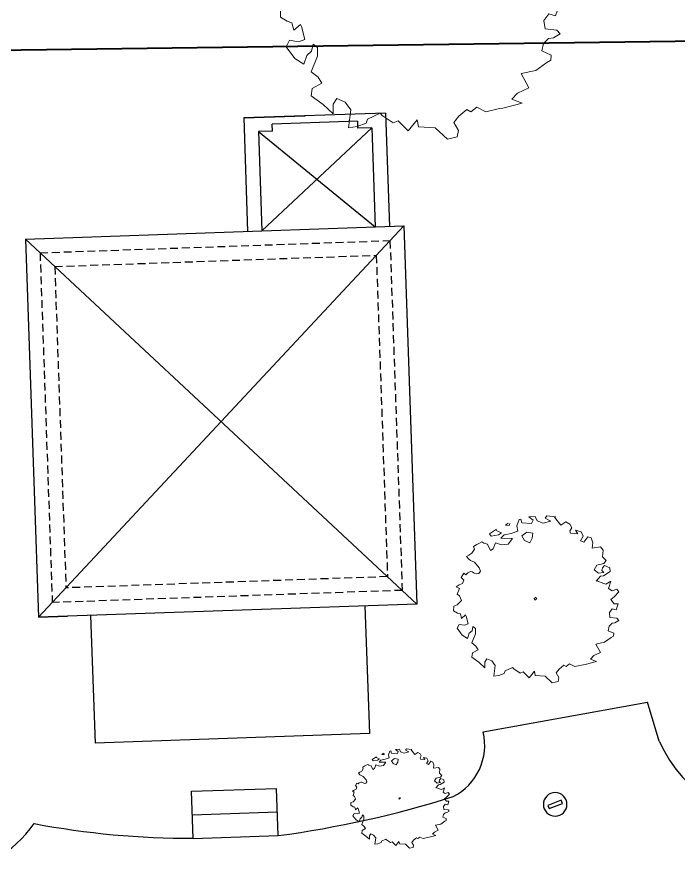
# Model space of a CAD drawing. Extents: x 2080 to 102399, y 2071 to 93424.
# Drawn here: x 87206 to 87626, y 80056 to 80600 of the extents above; entities that cross this region are included whole.
import ezdxf

# ---------------------------------------------------------------- set-up
doc = ezdxf.new("R2010")
doc.units = 0
doc.header["$LTSCALE"] = 20
doc.header["$MEASUREMENT"] = 0
doc.linetypes.add('HIDDEN', pattern=[0.375, 0.25, -0.125])
for name, color, linetype in [('DIMLINE', 254, 'Continuous'), ('ELEC', 11, 'Continuous'), ('Roof lilne', 31, 'Continuous'), ('wall', 13, 'Continuous')]:
    doc.layers.add(name, color=color, linetype=linetype)
for name, color, linetype, lineweight in [('fence', 13, 'FENCELINE2', 40), ('Mango tree', 96, 'Continuous', 5), ('sappotta', 114, 'Continuous', 5)]:
    doc.layers.add(name, color=color, linetype=linetype, lineweight=lineweight)
doc.linetypes.add('FENCELINE2', pattern='A,0.25,-0.1,[132,ltypeshp.shx,S=0.1,R=0,X=-0.1,Y=0],-0.1,1', length=1.45)

# ---------------------------------------------------------------- blocks, each defined once
blk = doc.blocks.new('NEEM')
at = {"layer": 'sappotta', "linetype": 'Continuous'}
for p, q in [((-0.1911, 1.0989), (-0.2131, 1.0923)), ((-0.177, 1.0484), (-0.1911, 1.0989)), ((0.0031, 1.1323), (-0.083, 1.1274)), ((-0.083, 1.1274), (-0.0227, 1.0834)), ((0.0298, 1.0769), (0.0031, 1.1323)), ((0.1622, 1.1437), (0.1418, 1.1119)), ((0.1418, 1.1119), (0.2162, 1.072)), ((0.2828, 1.1298), (0.1622, 1.1437)), ((0.2671, 1.1233), (0.2828, 1.1298)), ((0.3509, 1.0158), (0.2671, 1.1233)), ((-0.3588, 1.0435), (-0.3956, 1.0158)), ((-0.3455, 1.0109), (-0.34, 1.0386)), ((-0.2131, 1.0923), (-0.2421, 1.0068)), ((-0.0431, 1.0394), (-0.177, 1.0484)), ((-0.0227, 1.0834), (-0.0431, 1.0394)), ((0.1144, 1.0427), (0.0298, 1.0769)), ((0.2162, 1.072), (0.1144, 1.0427)), ((0.4207, 1.063), (0.3509, 1.0158)), ((0.4731, 1.0296), (0.4207, 1.063)), ((0.5006, 0.9816), (0.4731, 1.0296)), ((-0.517, 0.9628), (-0.6142, 0.9009)), ((-0.3956, 1.0158), (-0.3455, 1.0109)), ((-0.2421, 1.0068), (-0.2303, 0.9351)), ((0.4716, 0.9417), (0.5006, 0.9816)), ((-0.6142, 0.9009), (-0.5891, 0.87)), ((-0.5209, 0.9449), (-0.5209, 0.9449)), ((-0.4489, 0.9131), (-0.5209, 0.9449)), ((-0.4935, 0.8838), (-0.4489, 0.9131)), ((-0.3196, 0.9058), (-0.4152, 0.8838)), ((-0.2303, 0.9351), (-0.3196, 0.9058)), ((-0.1081, 0.9221), (-0.177, 0.8716)), ((-0.0274, 0.9083), (-0.1081, 0.9221)), ((-0.0345, 0.839), (-0.0274, 0.9083)), ((0.4825, 0.9083), (0.4716, 0.9417)), ((0.5813, 0.9001), (0.4825, 0.9083)), ((0.5515, 0.9498), (0.5813, 0.9001)), ((0.6267, 0.9278), (0.5515, 0.9498)), ((0.6541, 0.87), (0.6267, 0.9278)), ((-0.5891, 0.87), (-0.4935, 0.8838)), ((-0.4152, 0.8838), (-0.459, 0.839)), ((-0.459, 0.839), (-0.3032, 0.8374)), ((-0.3032, 0.8374), (-0.3611, 0.7616)), ((-0.177, 0.8716), (-0.1394, 0.8089)), ((-0.0674, 0.7796), (-0.0345, 0.839)), ((0.6157, 0.8064), (0.6541, 0.87)), ((0.7152, 0.8602), (0.6604, 0.7877)), ((0.7622, 0.8439), (0.7152, 0.8602)), ((0.7826, 0.7787), (0.7622, 0.8439)), ((-0.7826, 0.7567), (-0.8304, 0.7291)), ((-0.7489, 0.7739), (-0.7826, 0.7567)), ((-0.7168, 0.7893), (-0.7489, 0.7739)), ((-0.6886, 0.7722), (-0.7168, 0.7893)), ((-0.6384, 0.7576), (-0.6886, 0.7722)), ((-0.5985, 0.672), (-0.6384, 0.7576)), ((-0.5335, 0.7763), (-0.5617, 0.6989)), ((-0.452, 0.7502), (-0.5335, 0.7763)), ((-0.3611, 0.7616), (-0.452, 0.7502)), ((-0.1394, 0.8089), (-0.0674, 0.7796)), ((0.6604, 0.7877), (0.6157, 0.8064)), ((0.7755, 0.7038), (0.7826, 0.7787)), ((-0.8178, 0.6924), (-0.8499, 0.6378)), ((-0.8304, 0.7291), (-0.8264, 0.7144)), ((-0.8264, 0.7144), (-0.8178, 0.6924)), ((-0.5617, 0.6989), (-0.5985, 0.672)), ((0.8883, 0.7225), (0.7755, 0.7038)), ((0.9236, 0.6785), (0.8883, 0.7225)), ((-0.8499, 0.6378), (-0.8922, 0.6126)), ((0.9126, 0.5906), (0.9236, 0.6785)), ((-0.8922, 0.6126), (-0.9228, 0.5938)), ((-0.9228, 0.5938), (-0.8946, 0.5547)), ((-0.8946, 0.5547), (-0.868, 0.5401)), ((0.9643, 0.5409), (0.9126, 0.5906)), ((-0.868, 0.5401), (-0.8178, 0.5173)), ((-0.8178, 0.5173), (-0.752, 0.4399)), ((0.8398, 0.4749), (0.9338, 0.5002)), ((0.9338, 0.5002), (0.9643, 0.5409)), ((-0.752, 0.4399), (-0.7348, 0.3943)), ((0.8037, 0.4146), (0.8398, 0.4749)), ((0.8601, 0.3666), (0.8037, 0.4146)), ((0.9165, 0.4374), (0.904, 0.404)), ((0.9424, 0.4708), (0.9165, 0.4374)), ((1.0137, 0.4391), (0.9424, 0.4708)), ((1.0176, 0.3886), (1.0137, 0.4391)), ((-0.9604, 0.3657), (-0.9941, 0.3095)), ((-0.9345, 0.3454), (-0.9604, 0.3657)), ((-0.9079, 0.3723), (-0.9345, 0.3454)), ((-0.8695, 0.3894), (-0.9079, 0.3723)), ((-0.846, 0.3861), (-0.8695, 0.3894)), ((-0.821, 0.3674), (-0.846, 0.3861)), ((-0.7881, 0.3592), (-0.821, 0.3674)), ((-0.7567, 0.3609), (-0.7881, 0.3592)), ((-0.7348, 0.3943), (-0.7567, 0.3609)), ((0.933, 0.378), (0.8601, 0.3666)), ((0.904, 0.404), (0.933, 0.378)), ((0.9298, 0.3315), (1.0176, 0.3886)), ((-0.9941, 0.3095), (-0.9612, 0.2745)), ((-0.9612, 0.2745), (-0.9776, 0.2289)), ((0.8288, 0.259), (0.8875, 0.3258)), ((0.8875, 0.3258), (0.9298, 0.3315)), ((-1.0231, 0.2077), (-1.0622, 0.1825)), ((-0.9776, 0.2289), (-1.0231, 0.2077)), ((0.8382, 0.2623), (0.8288, 0.259)), ((0.9306, 0.2281), (0.8382, 0.2623)), ((0.962, 0.2175), (0.9306, 0.2281)), ((1.0254, 0.259), (0.962, 0.2175)), ((0.9964, 0.1597), (1.0254, 0.259)), ((-1.0622, 0.1825), (-1.0199, 0.1621)), ((-1.0199, 0.1621), (-1.0489, 0.0839)), ((1.0458, 0.1287), (0.9964, 0.1597)), ((1.1092, 0.1491), (1.0458, 0.1287)), ((1.1374, 0.114), (1.1092, 0.1491)), ((-1.0489, 0.0839), (-1.0168, 0.0595)), ((1.074, 0.0489), (1.1374, 0.114)), ((-1.0168, 0.0595), (-0.991, -0.0024)), ((0.0196, 0.0407), (-0.0094, 0.0244)), ((-0.0094, 0.0244), (0, 0)), ((0, 0), (0.0141, 0.0114)), ((0.0141, 0.0114), (0.0274, 0.031)), ((1.0286, 0.0106), (1.074, 0.0489)), ((1.074, -0.0472), (1.0286, 0.0106)), ((-1.0481, -0.0619), (-1.0975, -0.0774)), ((-0.991, -0.0024), (-1.0481, -0.0619)), ((1.1288, -0.0472), (1.074, -0.0472)), ((1.0998, -0.1287), (1.1288, -0.0472)), ((-1.0975, -0.0774), (-1.0983, -0.1401)), ((1.0074, -0.1662), (1.0458, -0.114)), ((1.0458, -0.114), (1.0998, -0.1287)), ((-1.0983, -0.1401), (-1.0442, -0.1727)), ((-1.0442, -0.1727), (-1.0066, -0.1849)), ((-1.0066, -0.1849), (-0.9917, -0.2436)), ((-0.9917, -0.2436), (-0.9369, -0.1979)), ((-0.9369, -0.1979), (-0.9298, -0.2134)), ((1.016, -0.2338), (1.0074, -0.1662)), ((-0.9298, -0.2134), (-0.9024, -0.3177)), ((1.11, -0.2427), (1.016, -0.2338)), ((1.0834, -0.3063), (1.1367, -0.2729)), ((1.1367, -0.2729), (1.11, -0.2427)), ((-1.0246, -0.325), (-1.0521, -0.378)), ((-0.9526, -0.3364), (-1.0246, -0.325)), ((-0.9024, -0.3177), (-0.9526, -0.3364)), ((1.0043, -0.3495), (1.045, -0.3112)), ((1.045, -0.3112), (1.0834, -0.3063)), ((-1.0521, -0.378), (-0.9816, -0.4708)), ((-0.8883, -0.4456), (-0.8484, -0.4114)), ((-0.8484, -0.4114), (-0.8374, -0.3552)), ((-0.8374, -0.3552), (-0.8029, -0.3828)), ((-0.8029, -0.3828), (-0.8029, -0.4521)), ((0.9917, -0.4105), (1.0043, -0.3495)), ((1.0662, -0.4431), (0.9917, -0.4105)), ((-0.9816, -0.4708), (-0.9103, -0.5156)), ((-0.9103, -0.5156), (-0.8883, -0.4456)), ((-0.8029, -0.4521), (-0.8531, -0.5759)), ((1.0615, -0.4839), (1.0662, -0.4431)), ((0.9432, -0.5653), (1.0317, -0.5026)), ((1.0317, -0.5026), (1.0615, -0.4839)), ((-0.8531, -0.5759), (-0.7967, -0.6191)), ((0.8264, -0.5914), (0.9432, -0.5653)), ((0.8868, -0.7038), (0.8264, -0.5914)), ((-0.7661, -0.668), (-0.8445, -0.7103)), ((-0.7967, -0.6191), (-0.7661, -0.668)), ((-0.8445, -0.7103), (-0.8523, -0.7698)), ((0.7512, -0.7967), (0.7975, -0.747)), ((0.7975, -0.747), (0.8868, -0.7038)), ((-0.8523, -0.7698), (-0.7575, -0.8382)), ((-0.676, -0.8358), (-0.6486, -0.791)), ((-0.6486, -0.791), (-0.582, -0.8203)), ((-0.582, -0.8203), (-0.5343, -0.8806)), ((0.8343, -0.8276), (0.7512, -0.7967)), ((-0.7575, -0.8382), (-0.6753, -0.9123)), ((-0.6753, -0.9123), (-0.676, -0.8358)), ((-0.5343, -0.8806), (-0.5538, -1.0247)), ((0.3267, -0.9319), (0.3909, -0.8789)), ((0.3909, -0.8789), (0.423, -0.8968)), ((0.423, -0.8968), (0.47, -0.8602)), ((0.47, -0.8602), (0.5429, -0.896)), ((0.5429, -0.896), (0.6518, -0.8708)), ((0.6518, -0.8708), (0.68, -0.8667)), ((0.68, -0.8667), (0.8343, -0.8276)), ((-0.4128, -0.9881), (-0.4011, -0.9547)), ((-0.4011, -0.9547), (-0.3016, -0.9074)), ((-0.3016, -0.9074), (-0.2859, -0.9262)), ((-0.2859, -0.9262), (-0.1966, -0.9856)), ((0.2867, -0.9824), (0.3267, -0.9319)), ((-0.5538, -1.0247), (-0.4857, -1.015)), ((-0.4857, -1.015), (-0.4128, -0.9881)), ((-0.1966, -0.9856), (-0.1575, -0.9685)), ((-0.1575, -0.9685), (-0.0783, -1.0492)), ((-0.0783, -1.0492), (-0.0063, -0.9604)), ((-0.0063, -0.9604), (0.0063, -1.0174)), ((0.0063, -1.0174), (0.1394, -1.0255)), ((0.1394, -1.0255), (0.2358, -1.1152)), ((0.3235, -1.0459), (0.2867, -0.9824)), ((0.2358, -1.1152), (0.3141, -1.0964)), ((0.3141, -1.0964), (0.3235, -1.0459))]:
    blk.add_line(p, q, dxfattribs=at)
blk = doc.blocks.new('A$C4BBE2067')
for p, q in [((9, 393), (9, 321)), ((9, 393), (99, 393)), ((99, 393), (99, 321)), ((27, 388.5), (27, 384)), ((27, 388.5), (81, 388.5)), ((81, 384), (81, 388.5)), ((18, 384), (18, 321)), ((18, 384), (27, 384)), ((18, 384), (90, 321)), ((90, 384), (18, 321)), ((81, 384), (90, 384)), ((90, 384), (90, 321))]:
    blk.add_line(p, q)
at = {"layer": 'Roof lilne'}
for p, q in [((0, 321), (0, 81)), ((240, 321), (0, 321)), ((240, 321), (0, 81)), ((0, 321), (240, 81)), ((240, 321), (240, 81)), ((0, 81), (240, 81)), ((33, 81), (33, 0)), ((207, 81), (207, 0)), ((33, 0), (207, 0))]:
    blk.add_line(p, q, dxfattribs=at)
at = {"layer": 'wall', "color": 7, "linetype": 'HIDDEN'}
for p, q in [((9, 312), (9, 90)), ((231, 312), (9, 312)), ((231, 312), (231, 90)), ((18, 303), (18, 99)), ((222, 303), (18, 303)), ((222, 303), (222, 99)), ((18, 99), (222, 99)), ((9, 90), (231, 90))]:
    blk.add_line(p, q, dxfattribs=at)
blk = doc.blocks.new('A$C16A84746')
at = {"layer": 'ELEC'}
blk.add_lwpolyline([(14.9, 44.1), (61.5, 44.1), (61.5, 32.9), (14.9, 32.9)], close=True, dxfattribs=at)
blk.add_circle((38.5, 38.5), 38.5, dxfattribs=at)

msp = doc.modelspace()

# ---------------------------------------------------------------- linework, layer by layer
at = {"ltscale": 0.5}
for p, q in [((87219.679, 80218.979), (87238.05, 80219.621)), ((87501.544, 80146.179), (87605.742, 80165.169)), ((87613.085, 80140.448), (87605.742, 80165.169)), ((87316.593, 80108.525), (87370.56, 80110.41)), ((87371.607, 80080.428), (87370.56, 80110.41)), ((87317.64, 80078.544), (87316.593, 80108.525)), ((87317.116, 80093.534), (87371.083, 80095.419)), ((87317.64, 80078.544), (87371.607, 80080.428))]:
    msp.add_line(p, q, dxfattribs=at)
for centre, radius, start, end in [((87465.824, 80137.816), 36.686, 297.20887, 13.17707), ((87697.469, 80178.963), 92.758, 204.53318, 272.02543), ((87283.484, 80736.56), 662.024, 277.649385, 287.503609), ((87153.617, 80132.439), 77.23, 275.32952, 324.95379), ((87316.438, 80613.948), 535.205, 259.27562, 270.12794)]:
    msp.add_arc(centre, radius, start, end, dxfattribs=at)
at = {"layer": 'DIMLINE', "ltscale": 0.5}
msp.add_line((87349.705, 80535.71), (87388.75, 80537.073), dxfattribs=at)
at = {"layer": 'fence', "linetype": 'Continuous', "ltscale": 0.5}
msp.add_line((86614.114, 80570.73), (88295.793, 80593.668, -0.003), dxfattribs=at)

# ---------------------------------------------------------------- block references
at = {"ltscale": 0.5, "xscale": -1, "rotation": 1.999948480607401}
msp.add_blockref('A$C4BBE2067', (87462.36, 80146.404), dxfattribs=at)
at = {"layer": 'ELEC', "linetype": 'Continuous', "ltscale": 0.5, "xscale": -0.1944000000041392, "yscale": 0.1944000000075903, "zscale": 0.1944, "rotation": 200.7708789352497}
msp.add_blockref('A$C16A84746', (87537.555, 80104.576), dxfattribs=at)
at = {"layer": 'Mango tree', "linetype": 'Continuous'}
for p, xscale, yscale, zscale in [((87460.134, 80610.76, 0.033), 79.35179528026492, 79.35179528026492, 79.35179528026492), ((87534.31, 80229.695), 46.89326912084653, 46.89326912084653, 46.89326912084653), ((87448.343, 80103.561, -0.002), 27.92306424939306, 27.92306424939306, 27.92306424939306)]:
    msp.add_blockref('NEEM', p, dxfattribs=dict(at, xscale=xscale, yscale=yscale, zscale=zscale))

doc.saveas('drawing.dxf')
